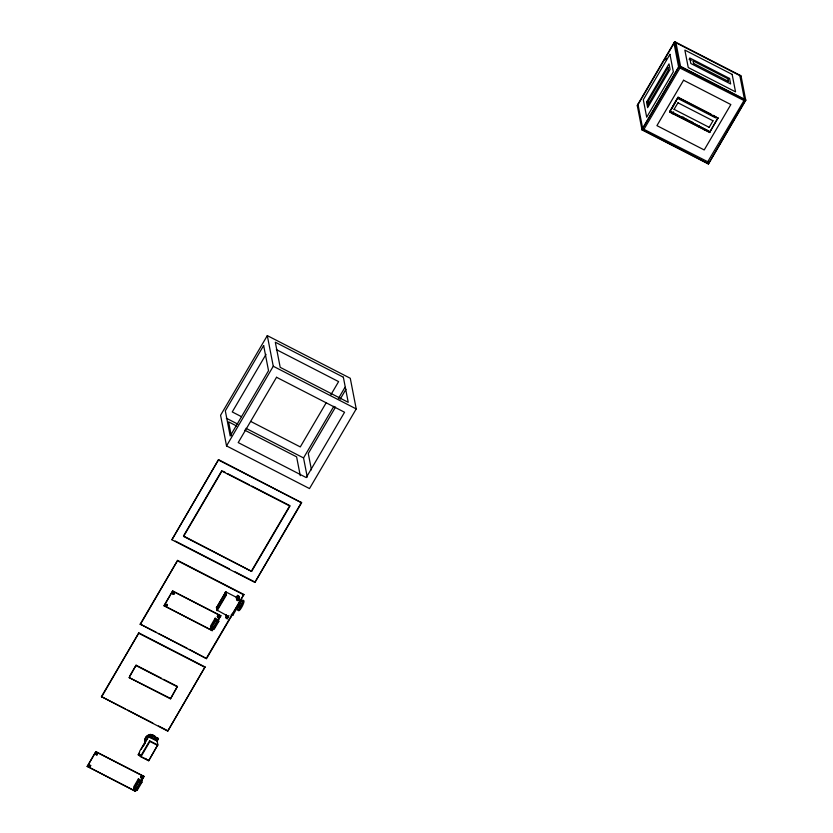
<?xml version="1.0" encoding="UTF-8"?>
<svg xmlns="http://www.w3.org/2000/svg" width="833" height="833" viewBox="0 0 833 833"><rect width="100%" height="100%" fill="white"/><g stroke="black" fill="none" stroke-linecap="round" stroke-linejoin="round"><path stroke-width="1.25" d="M148.711 760.748L157.791 744.837L148.659 760.789L140.454 756.447L149.638 740.829L157.906 745.035L157.145 741.12L158.478 738.829L157.145 737.757A1.072 1.01 -11 0 1 156.344 738.954A1.072 1.01 -11 0 1 155.073 738.298A1.072 1.01 -11 0 1 155.709 737.038L154.553 736.185M226.274 618.232L227.607 615.951L216.913 610.058L225.785 594.929L226.357 595.074L225.889 591.909M239.519 597.386L238.967 596.761M140.465 756.416L148.493 760.414M237.926 605.903L238.832 605.57L240.019 602.78M239.009 607.996L238.873 607.33M242.164 602.238L241.987 602.03M242.861 601.072L242.851 601.114A5.727 1.197 -62.8 0 1 242.559 605.685A5.727 1.197 -62.8 0 1 238.415 610.131M648.74 103.573L668.451 69.962M90.693 765.621C90.172 768.526 87.829 764.142 90.547 765.34M95.826 754.344L96.586 753.563L97.409 753.99M135.456 788.632L134.123 789.278M165.829 604.737L165.871 605.362M165.85 605.175L166.184 604.279M140.569 776.918L141.298 778.147L142.183 776.939M174.222 593.429C174.378 595.616 171.244 593.627 173.118 592.68M218.985 616.451L218.027 617.232L217.319 616.441M225.785 591.878L216.507 607.726L225.785 591.878L236.249 597.23L236.749 600.374L238.134 597.355M225.524 615.587L226.128 614.983M237.853 600.739L239.175 597.896M230.512 617.451L239.696 601.78L239.248 598.261M139.621 755.791L138.382 754.969L139.652 752.199L138.299 754.583L139.455 755.458M139.517 751.512L148.628 735.976M715.651 117.88L677.489 98.263M238.207 597.73L238.009 598.229M239.467 606.299C239.144 608.892 242.601 602.998 241.008 603.509M226.451 615.202L225.889 617.492M237.717 595.324L236.218 597.23M157.125 741.078L148.836 737.049L150.357 734.654L151.679 735.247A1.072 1.01 -11 0 0 151.002 736.549A1.072 1.01 -11 0 0 152.272 737.205A1.072 1.01 -11 0 0 153.074 736.028C152.314 737.153 153.772 734.56 155.813 737.267M138.361 754.386L138.528 755.323M158.416 739.121L157.218 738.142A1.072 1.01 -11 0 1 156.427 739.34A1.072 1.01 -11 0 1 155.146 738.684A1.072 1.01 -11 0 1 155.781 737.424L155.833 737.361M141.048 756.624L149.909 741.443L149.586 740.881M226.368 595.054L217.121 610.704L216.372 607.299M238.738 595.887L237.166 598.698L238.071 597.469M227.794 617.263L227.898 616.68M97.409 754.292L96.69 754.885L95.795 754.281M167.443 605.133L166.715 605.716L165.819 605.122M174.191 593.617L172.639 593.783L173.93 593.023M210.676 627.582L211.322 628.977L212.207 627.77M217.392 616.493L218.121 615.899L219.017 616.503M225.962 617.378L226.868 616.149L226.035 617.961M237.769 595.939L236.916 597.199L237.665 595.397M238.405 598.427L238.884 596.366L238.592 596.917M239.102 598L238.644 598.865M157.01 740.652L158.322 738.267M237.801 595.876L238.03 596.813M267.31 335.616L220.578 415.261L226.534 445.915L309.501 488.575L356.232 408.93L350.276 378.276L267.31 335.616L273.266 366.26L226.534 445.915M266.029 354.369L232.251 411.939L241.476 416.677M218.548 459.639L171.91 539.742L254.877 582.413L301.608 502.757L218.548 459.639L171.91 539.742M221.817 470.645L183.489 535.963L251.618 571.407L183.583 536.421L221.901 471.103L289.936 506.089L251.618 571.407M232.105 615.035L206.522 658.632L140.215 624.115L177.606 560.401L243.819 594.45L240.633 600.499M140.298 624.573L177.606 560.401M101.439 696.627L138.83 632.903L205.043 666.952L167.745 731.135L101.439 696.627L125.408 708.956M101.522 697.086L138.83 632.903M218.485 619.919L215.164 618.211L210.499 626.177L210.791 627.718L214.112 629.415L218.787 621.449L218.485 619.919L220.776 615.691L172.66 590.951L164.007 605.685L212.176 630.675L213.269 628.811M164.059 605.924L172.66 590.951M129.709 676.052L136.081 665.192L161.342 678.177M163.632 679.364L177.408 686.444L170.484 698.845L129.157 677.593L136.081 665.192M136.487 789.497L135.404 791.35L87.226 766.36L95.878 751.626L143.994 776.366L141.714 780.594L142.006 782.135L137.33 790.09L134.019 788.393L133.717 786.852L138.393 778.886L141.714 780.594M87.278 766.599L95.878 751.626M326.265 402.641L300.286 446.925L250.702 421.425M330.816 394.894L338.604 381.608L276.337 349.589M307.273 477.08L303.545 457.931L333.825 406.327M338.427 398.476L345.018 387.251M335.564 407.025L308.283 453.516L311.459 469.854M340.114 399.278L345.966 389.313M210.791 627.718L215.466 619.752L215.164 618.211M170.484 698.845L177.408 686.444M141.308 749.138L147.149 739.183A4.175 3.946 -11 0 1 147.66 738.496M143.328 746.17L145.275 742.849M213.842 628.499L217.809 621.73L215.737 620.668L211.769 627.436L213.842 628.499L213.592 627.197L216.996 621.397M212.176 630.675L213.363 628.321M217.684 620.96L220.776 615.691M251.524 570.938L289.842 505.631L251.795 486.066M228.867 615.556L227.107 618.95L228.544 616.618M207.084 657.05L231.355 615.691M239.321 601.02A4.175 0.875 -62.8 0 1 240.362 601.249A4.175 0.875 -62.8 0 1 238.592 605.487L232.751 615.452L231.813 614.962L237.655 605.008A4.175 0.875 -62.8 0 0 238.425 603.571M240.539 600.041L243.819 594.45M254.877 582.413L301.525 502.299M136.435 783.905L138.143 781.01M167.745 731.135L205.043 666.952M133.853 789.059L138.684 780.427L138.393 778.886M134.988 788.112L138.955 781.344L141.037 782.406L137.06 789.174L134.988 788.112L134.738 786.81L136.81 787.872L137.06 789.174M136.81 787.872L140.215 782.072M135.404 791.35L136.591 788.997M140.912 781.635L143.994 776.366M674.626 41.65L637.245 105.364L642.004 129.886L708.383 164.018L745.774 100.304L741.006 75.782L674.626 41.65L679.395 66.171L642.004 129.886M637.328 105.833L674.72 42.108L741.089 76.24M646.564 102.126L669.003 63.891L670.076 69.41L647.637 107.644L646.564 102.126L647.814 102.761M648.845 103.531L648.355 101.012L667.951 67.452M670.326 110.456L678.093 97.222L711.09 114.194M713.371 115.36L718.004 118.161L709.591 132.499L669.774 112.018L678.093 97.222M674.022 109.425L678.01 102.751M672.387 113.819L673.553 111.83M709.102 127.459L713.048 120.712M709.591 132.499L717.921 117.703M708.383 164.018L745.681 99.845L679.301 65.713L641.92 129.427L643.253 130.531L680.644 66.807L675.875 42.285M698.21 126.574L698.148 125.585M154.188 735.955L153.001 735.601A1.072 1.01 -11 0 1 152.2 736.82A1.072 1.01 -11 0 1 150.929 736.164A1.072 1.01 -11 0 1 151.554 734.904L150.19 734.321L148.763 736.664L152.772 738.267M165.954 604.81L167.433 604.82M89.246 765.079L89.089 766.037M140.694 776.991L141.912 776.72M232.751 615.452L231.699 614.327L231.22 614.848M232.626 614.806L231.782 615.077M699.303 127.032L699.189 126.116M226.92 616.784L226.805 617.451M150.117 734.862L150.669 734.633M96.159 753.449L95.847 754.531M134.061 788.341L134.592 788.091M693.056 60.84L728.136 78.875M674.157 109.362L709.039 127.262M683.362 117.078L682.258 117.078M211.176 627.457L210.634 628.384M693.566 63.443L728.636 81.478M712.871 120.723L678.02 102.813M227.305 617.857L226.92 618.024M146.108 758.873L145.14 758.394M689.047 59.174L691.328 60.34M679.395 66.171L745.774 100.304M678.187 97.69L718.004 118.161M683.393 117.588L688.006 119.962M690.307 121.149L692.619 122.336M669.836 111.008L708.789 131.041M669.888 111.258L709.987 131.874M673.137 113.038L679.187 116.141M709.508 132.041L669.774 112.018M644.305 130.656L708.289 163.56M273.266 366.26L356.232 408.93M226.337 418.228L237.863 424.153M245.933 428.297L303.545 457.931M236.655 426.017L228.586 421.862L231.272 435.68M244.725 430.161L296.61 456.848L300.276 475.695M218.642 460.097L301.608 502.757M222.963 471.239L225.274 472.426M227.576 473.613L249.483 484.879M175.274 541.065L229.439 568.918M235.198 571.875L254.783 581.955M177.689 560.859L243.913 594.908M237.592 599.302L238.186 599.468M172.702 591.191L220.828 615.941M173.712 592.69L174.274 593.679M218.642 615.795C215.56 615.327 219.308 619.419 218.902 616.087M215.466 619.752L218.787 621.449M211.509 626.135L213.592 627.197M165.153 606.278L212.134 630.425M140.215 624.115L156.198 632.341M158.478 633.507L187.019 648.189M189.31 649.365L206.522 658.632M138.913 633.361L205.137 667.42M136.175 665.65L177.502 686.902M170.401 698.387L129.157 677.593M127.699 710.133L152.814 723.044M158.52 725.98L167.652 730.676M149.94 736.393L151.908 737.403M155.105 739.662L153.189 738.475M149.909 741.443L157.375 745.285M95.92 751.866L144.047 776.616M138.684 780.427L142.006 782.135M87.226 766.36L135.352 791.1M167.131 604.289L167.131 605.83L165.882 605.299M97.107 753.459L97.107 755L95.857 754.459M133.978 789.143L134.936 789.611L135.435 788.445M210.645 628.311L211.665 628.696L212.144 627.593M174.024 592.909L174.253 593.492M142.172 777.002L141.1 776.377L140.6 777.543M140.621 777.481L141.829 777.772L142.12 776.762M89.11 765.975L90.131 766.35L90.672 765.423M668.451 70.045L667.983 67.567M693.587 63.464L693.129 61.028M744.983 101.032L678.697 67.358L673.928 42.847M739.756 75.137L744.525 99.658L707.05 162.924M727.969 78.948L728.459 81.467M708.998 162.362L642.712 128.688L637.943 104.177M676.646 99.7L671.856 108.675L671.731 108.061M648.022 103.865L648.449 106.072M231.699 614.327L231.813 614.962M225.254 592.169L225.785 594.929M137.039 788.559L137.33 790.09M704.229 129.792A5.727 1.197 -62.8 0 1 704.989 130.146A5.727 1.197 -62.8 0 1 705.759 130.24M238.665 600.26A4.175 0.875 -62.8 0 1 239.383 600.968M239.029 602.155A4.175 0.875 -62.8 0 1 238.748 602.853M240.56 602.551A5.727 1.197 -62.8 0 1 243.08 601.77A5.727 1.197 -62.8 0 1 238.759 609.818A5.727 1.197 -62.8 0 1 238.665 606.091M240.31 601.697A3.103 0.646 -62.8 0 1 239.331 605.143A3.103 0.646 -62.8 0 1 237.426 606.924M239.685 601.374A3.103 0.646 -62.8 0 1 239.488 603.175M239.206 603.831A3.103 0.646 -62.8 0 1 236.978 606.924M139.632 755.739A1.072 1.01 -11 0 1 140.35 754.583M145.338 742.422A5.727 5.415 -11 0 1 149.222 735.06A5.727 5.415 -11 0 1 156.312 739.548M145.275 742.12A5.727 5.415 -11 0 1 149.159 734.758A5.727 5.415 -11 0 1 156.25 739.235M147.222 739.527A4.175 3.946 -11 0 1 147.691 738.881M151.346 737.465A4.175 3.946 -11 0 1 152.147 737.611M151.606 737.163A4.175 3.946 -11 0 1 153.199 737.778M666.223 58.768C664.932 61.663 667.712 57.227 666.223 58.768M263.644 345.539L225.316 410.856L230.2 435.982L268.528 370.675L263.644 345.539M276.535 377.276L238.207 442.583L306.242 477.569L344.56 412.252L276.535 377.276M669.94 54.332L643.305 99.731L646.7 117.203L673.335 71.805L669.94 54.332M683.56 80.239L656.925 125.637L704.218 149.95L730.853 104.552L683.56 80.239M732.145 74.397L684.851 50.084L688.256 67.546L735.539 91.869L732.145 74.397M729.573 78.458L689.755 57.977L690.828 63.495L730.645 83.977L729.573 78.458M343.352 377.203L275.317 342.217L280.2 367.343L348.236 402.329L343.352 377.203"/></g></svg>
